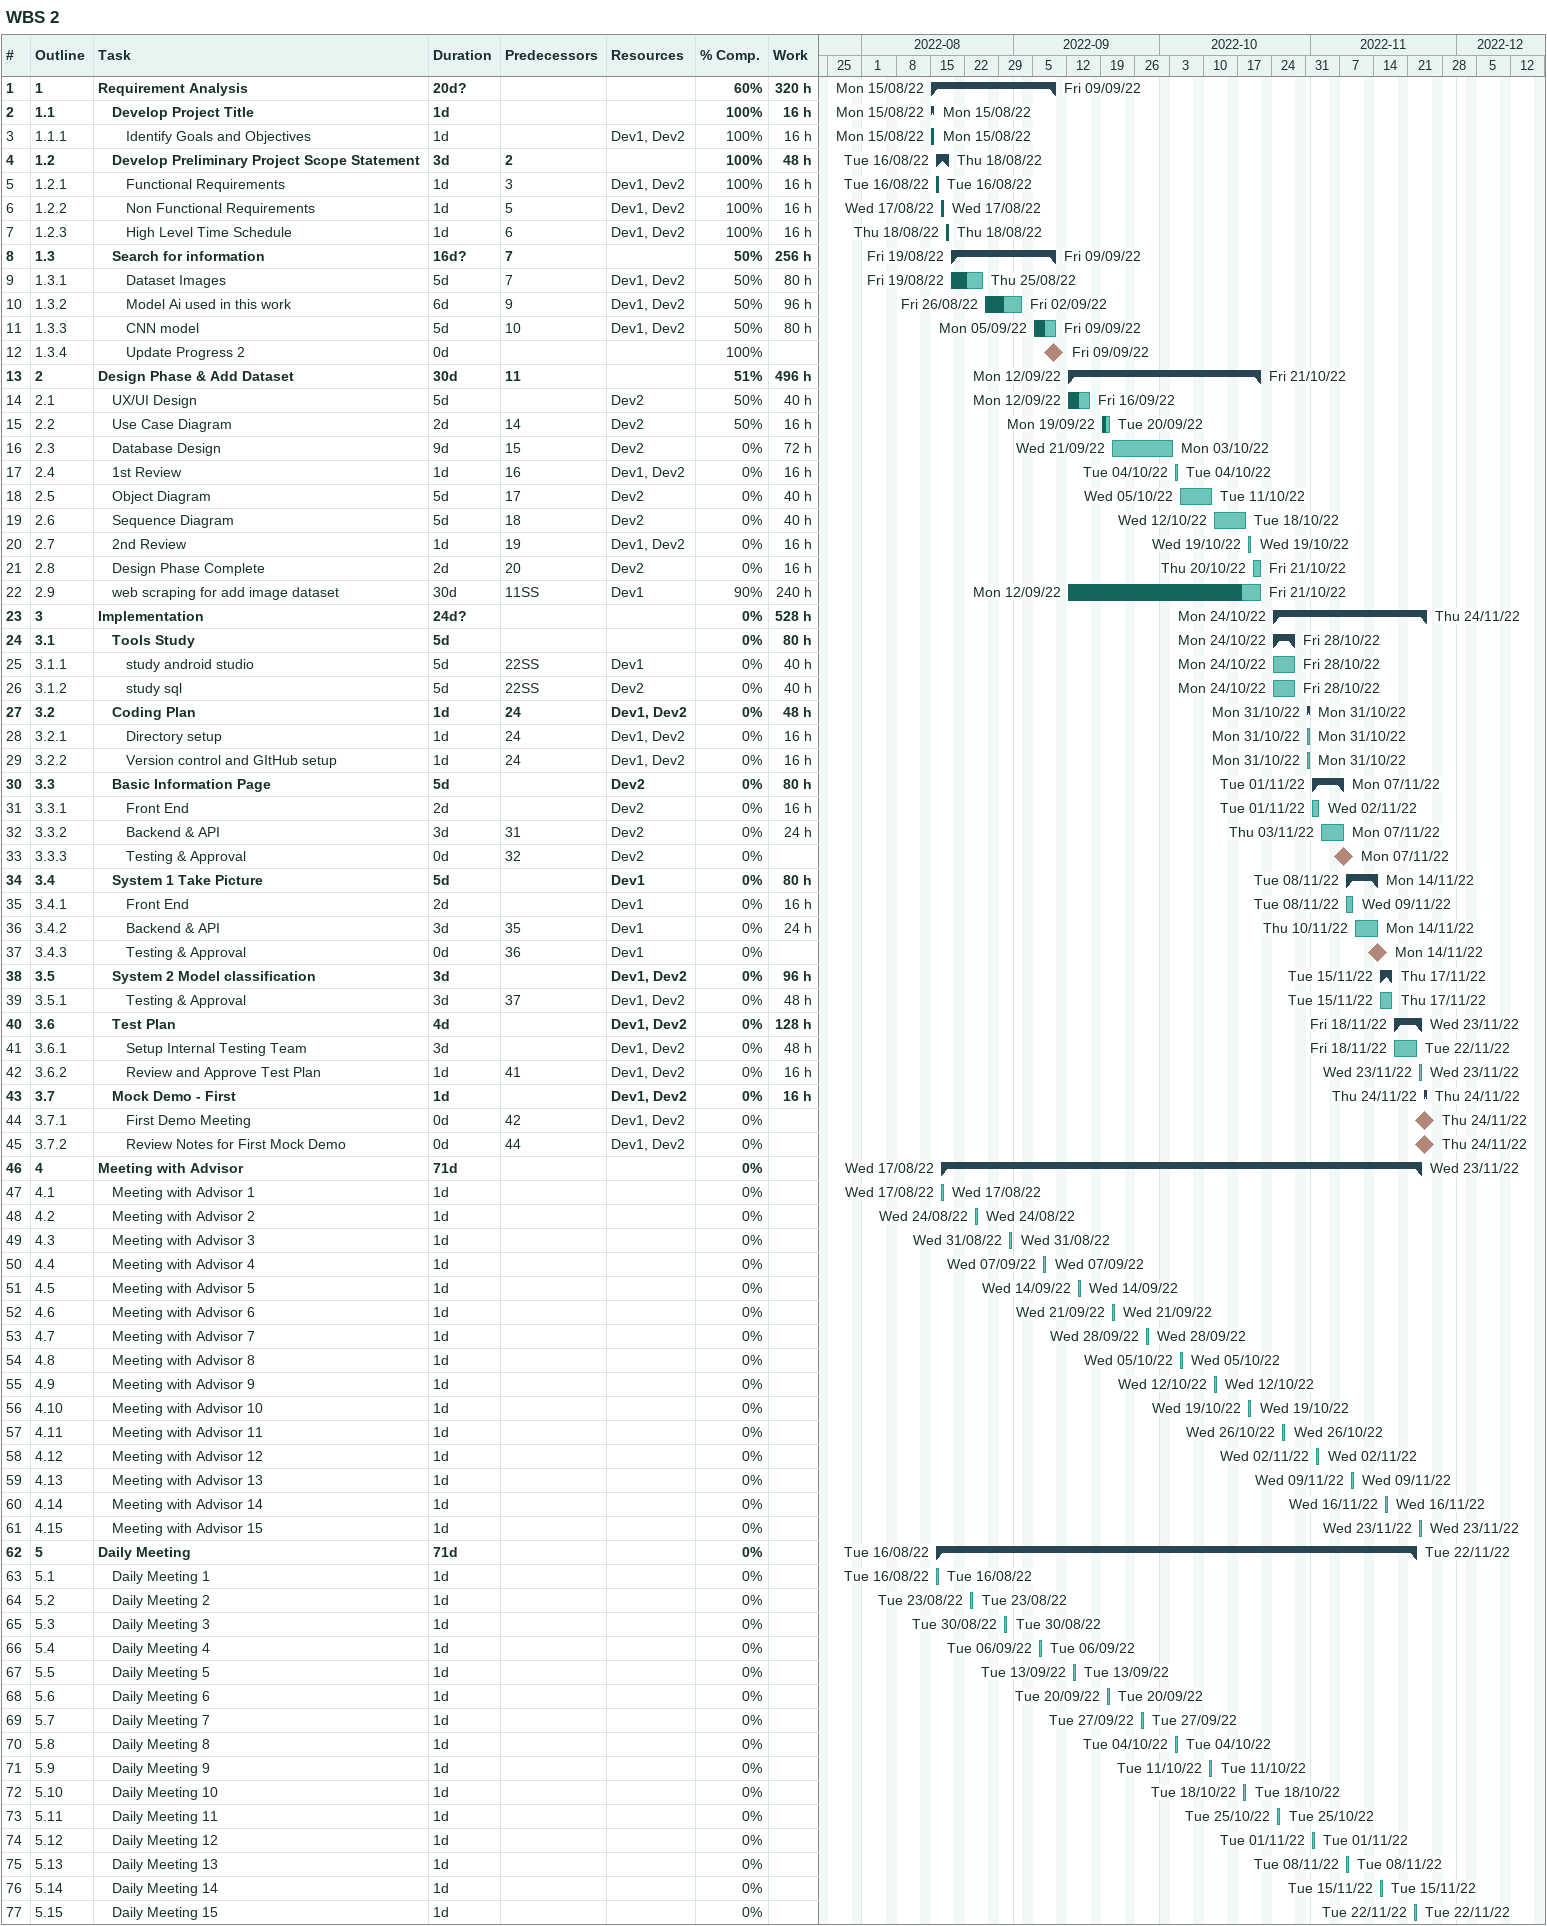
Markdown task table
WBS 2

| ID | WBS | Task | Duration | Start | Finish | Predecessors | Resources | % complete | Work (h) |
|---|---|---|---|---|---|---|---|---|---|
| 1 | 1 | **Requirement Analysis** | 20d? | 2022-08-15 | 2022-09-09 |  |  | 60 | 320 |
| 2 | 1.1 | **Develop Project Title** | 1d | 2022-08-15 | 2022-08-15 |  |  | 100 | 16 |
| 3 | 1.1.1 | Identify Goals and Objectives | 1d | 2022-08-15 | 2022-08-15 |  | Dev1, Dev2 | 100 | 16 |
| 4 | 1.2 | **Develop Preliminary Project Scope Statement** | 3d | 2022-08-16 | 2022-08-18 | 2 |  | 100 | 48 |
| 5 | 1.2.1 | Functional Requirements | 1d | 2022-08-16 | 2022-08-16 | 3 | Dev1, Dev2 | 100 | 16 |
| 6 | 1.2.2 | Non Functional Requirements | 1d | 2022-08-17 | 2022-08-17 | 5 | Dev1, Dev2 | 100 | 16 |
| 7 | 1.2.3 | High Level Time Schedule | 1d | 2022-08-18 | 2022-08-18 | 6 | Dev1, Dev2 | 100 | 16 |
| 8 | 1.3 | **Search for information** | 16d? | 2022-08-19 | 2022-09-09 | 7 |  | 50 | 256 |
| 9 | 1.3.1 | Dataset Images | 5d | 2022-08-19 | 2022-08-25 | 7 | Dev1, Dev2 | 50 | 80 |
| 10 | 1.3.2 | Model Ai used in this work | 6d | 2022-08-26 | 2022-09-02 | 9 | Dev1, Dev2 | 50 | 96 |
| 11 | 1.3.3 | CNN model | 5d | 2022-09-05 | 2022-09-09 | 10 | Dev1, Dev2 | 50 | 80 |
| 12 | 1.3.4 | Update Progress 2 | 0d | 2022-09-09 | 2022-09-09 |  |  | 100 |  |
| 13 | 2 | **Design Phase & Add Dataset** | 30d | 2022-09-12 | 2022-10-21 | 11 |  | 51 | 496 |
| 14 | 2.1 | UX/UI Design | 5d | 2022-09-12 | 2022-09-16 |  | Dev2 | 50 | 40 |
| 15 | 2.2 | Use Case Diagram | 2d | 2022-09-19 | 2022-09-20 | 14 | Dev2 | 50 | 16 |
| 16 | 2.3 | Database Design | 9d | 2022-09-21 | 2022-10-03 | 15 | Dev2 | 0 | 72 |
| 17 | 2.4 | 1st Review | 1d | 2022-10-04 | 2022-10-04 | 16 | Dev1, Dev2 | 0 | 16 |
| 18 | 2.5 | Object Diagram | 5d | 2022-10-05 | 2022-10-11 | 17 | Dev2 | 0 | 40 |
| 19 | 2.6 | Sequence Diagram | 5d | 2022-10-12 | 2022-10-18 | 18 | Dev2 | 0 | 40 |
| 20 | 2.7 | 2nd Review | 1d | 2022-10-19 | 2022-10-19 | 19 | Dev1, Dev2 | 0 | 16 |
| 21 | 2.8 | Design Phase Complete | 2d | 2022-10-20 | 2022-10-21 | 20 | Dev2 | 0 | 16 |
| 22 | 2.9 | web scraping for add image dataset | 30d | 2022-09-12 | 2022-10-21 | 11SS | Dev1 | 90 | 240 |
| 23 | 3 | **Implementation** | 24d? | 2022-10-24 | 2022-11-24 |  |  | 0 | 528 |
| 24 | 3.1 | **Tools Study** | 5d | 2022-10-24 | 2022-10-28 |  |  | 0 | 80 |
| 25 | 3.1.1 | study android studio | 5d | 2022-10-24 | 2022-10-28 | 22SS | Dev1 | 0 | 40 |
| 26 | 3.1.2 | study sql | 5d | 2022-10-24 | 2022-10-28 | 22SS | Dev2 | 0 | 40 |
| 27 | 3.2 | **Coding Plan** | 1d | 2022-10-31 | 2022-10-31 | 24 | Dev1, Dev2 | 0 | 48 |
| 28 | 3.2.1 | Directory setup | 1d | 2022-10-31 | 2022-10-31 | 24 | Dev1, Dev2 | 0 | 16 |
| 29 | 3.2.2 | Version control and GItHub setup | 1d | 2022-10-31 | 2022-10-31 | 24 | Dev1, Dev2 | 0 | 16 |
| 30 | 3.3 | **Basic Information Page** | 5d | 2022-11-01 | 2022-11-07 |  | Dev2 | 0 | 80 |
| 31 | 3.3.1 | Front End | 2d | 2022-11-01 | 2022-11-02 |  | Dev2 | 0 | 16 |
| 32 | 3.3.2 | Backend & API | 3d | 2022-11-03 | 2022-11-07 | 31 | Dev2 | 0 | 24 |
| 33 | 3.3.3 | Testing & Approval | 0d | 2022-11-07 | 2022-11-07 | 32 | Dev2 | 0 |  |
| 34 | 3.4 | **System 1 Take Picture** | 5d | 2022-11-08 | 2022-11-14 |  | Dev1 | 0 | 80 |
| 35 | 3.4.1 | Front End | 2d | 2022-11-08 | 2022-11-09 |  | Dev1 | 0 | 16 |
| 36 | 3.4.2 | Backend & API | 3d | 2022-11-10 | 2022-11-14 | 35 | Dev1 | 0 | 24 |
| 37 | 3.4.3 | Testing & Approval | 0d | 2022-11-14 | 2022-11-14 | 36 | Dev1 | 0 |  |
| 38 | 3.5 | **System 2 Model classification** | 3d | 2022-11-15 | 2022-11-17 |  | Dev1, Dev2 | 0 | 96 |
| 39 | 3.5.1 | Testing & Approval | 3d | 2022-11-15 | 2022-11-17 | 37 | Dev1, Dev2 | 0 | 48 |
| 40 | 3.6 | **Test Plan** | 4d | 2022-11-18 | 2022-11-23 |  | Dev1, Dev2 | 0 | 128 |
| 41 | 3.6.1 | Setup Internal Testing Team | 3d | 2022-11-18 | 2022-11-22 |  | Dev1, Dev2 | 0 | 48 |
| 42 | 3.6.2 | Review and Approve Test Plan | 1d | 2022-11-23 | 2022-11-23 | 41 | Dev1, Dev2 | 0 | 16 |
| 43 | 3.7 | **Mock Demo - First** | 1d | 2022-11-24 | 2022-11-24 |  | Dev1, Dev2 | 0 | 16 |
| 44 | 3.7.1 | First Demo Meeting | 0d | 2022-11-24 | 2022-11-24 | 42 | Dev1, Dev2 | 0 |  |
| 45 | 3.7.2 | Review Notes for First Mock Demo | 0d | 2022-11-24 | 2022-11-24 | 44 | Dev1, Dev2 | 0 |  |
| 46 | 4 | **Meeting with Advisor** | 71d | 2022-08-17 | 2022-11-23 |  |  | 0 |  |
| 47 | 4.1 | Meeting with Advisor 1 | 1d | 2022-08-17 | 2022-08-17 |  |  | 0 |  |
| 48 | 4.2 | Meeting with Advisor 2 | 1d | 2022-08-24 | 2022-08-24 |  |  | 0 |  |
| 49 | 4.3 | Meeting with Advisor 3 | 1d | 2022-08-31 | 2022-08-31 |  |  | 0 |  |
| 50 | 4.4 | Meeting with Advisor 4 | 1d | 2022-09-07 | 2022-09-07 |  |  | 0 |  |
| 51 | 4.5 | Meeting with Advisor 5 | 1d | 2022-09-14 | 2022-09-14 |  |  | 0 |  |
| 52 | 4.6 | Meeting with Advisor 6 | 1d | 2022-09-21 | 2022-09-21 |  |  | 0 |  |
| 53 | 4.7 | Meeting with Advisor 7 | 1d | 2022-09-28 | 2022-09-28 |  |  | 0 |  |
| 54 | 4.8 | Meeting with Advisor 8 | 1d | 2022-10-05 | 2022-10-05 |  |  | 0 |  |
| 55 | 4.9 | Meeting with Advisor 9 | 1d | 2022-10-12 | 2022-10-12 |  |  | 0 |  |
| 56 | 4.10 | Meeting with Advisor 10 | 1d | 2022-10-19 | 2022-10-19 |  |  | 0 |  |
| 57 | 4.11 | Meeting with Advisor 11 | 1d | 2022-10-26 | 2022-10-26 |  |  | 0 |  |
| 58 | 4.12 | Meeting with Advisor 12 | 1d | 2022-11-02 | 2022-11-02 |  |  | 0 |  |
| 59 | 4.13 | Meeting with Advisor 13 | 1d | 2022-11-09 | 2022-11-09 |  |  | 0 |  |
| 60 | 4.14 | Meeting with Advisor 14 | 1d | 2022-11-16 | 2022-11-16 |  |  | 0 |  |
| 61 | 4.15 | Meeting with Advisor 15 | 1d | 2022-11-23 | 2022-11-23 |  |  | 0 |  |
| 62 | 5 | **Daily Meeting** | 71d | 2022-08-16 | 2022-11-22 |  |  | 0 |  |
| 63 | 5.1 | Daily Meeting 1 | 1d | 2022-08-16 | 2022-08-16 |  |  | 0 |  |
| 64 | 5.2 | Daily Meeting 2 | 1d | 2022-08-23 | 2022-08-23 |  |  | 0 |  |
| 65 | 5.3 | Daily Meeting 3 | 1d | 2022-08-30 | 2022-08-30 |  |  | 0 |  |
| 66 | 5.4 | Daily Meeting 4 | 1d | 2022-09-06 | 2022-09-06 |  |  | 0 |  |
| 67 | 5.5 | Daily Meeting 5 | 1d | 2022-09-13 | 2022-09-13 |  |  | 0 |  |
| 68 | 5.6 | Daily Meeting 6 | 1d | 2022-09-20 | 2022-09-20 |  |  | 0 |  |
| 69 | 5.7 | Daily Meeting 7 | 1d | 2022-09-27 | 2022-09-27 |  |  | 0 |  |
| 70 | 5.8 | Daily Meeting 8 | 1d | 2022-10-04 | 2022-10-04 |  |  | 0 |  |
| 71 | 5.9 | Daily Meeting 9 | 1d | 2022-10-11 | 2022-10-11 |  |  | 0 |  |
| 72 | 5.10 | Daily Meeting 10 | 1d | 2022-10-18 | 2022-10-18 |  |  | 0 |  |
| 73 | 5.11 | Daily Meeting 11 | 1d | 2022-10-25 | 2022-10-25 |  |  | 0 |  |
| 74 | 5.12 | Daily Meeting 12 | 1d | 2022-11-01 | 2022-11-01 |  |  | 0 |  |
| 75 | 5.13 | Daily Meeting 13 | 1d | 2022-11-08 | 2022-11-08 |  |  | 0 |  |
| 76 | 5.14 | Daily Meeting 14 | 1d | 2022-11-15 | 2022-11-15 |  |  | 0 |  |
| 77 | 5.15 | Daily Meeting 15 | 1d | 2022-11-22 | 2022-11-22 |  |  | 0 |  |
